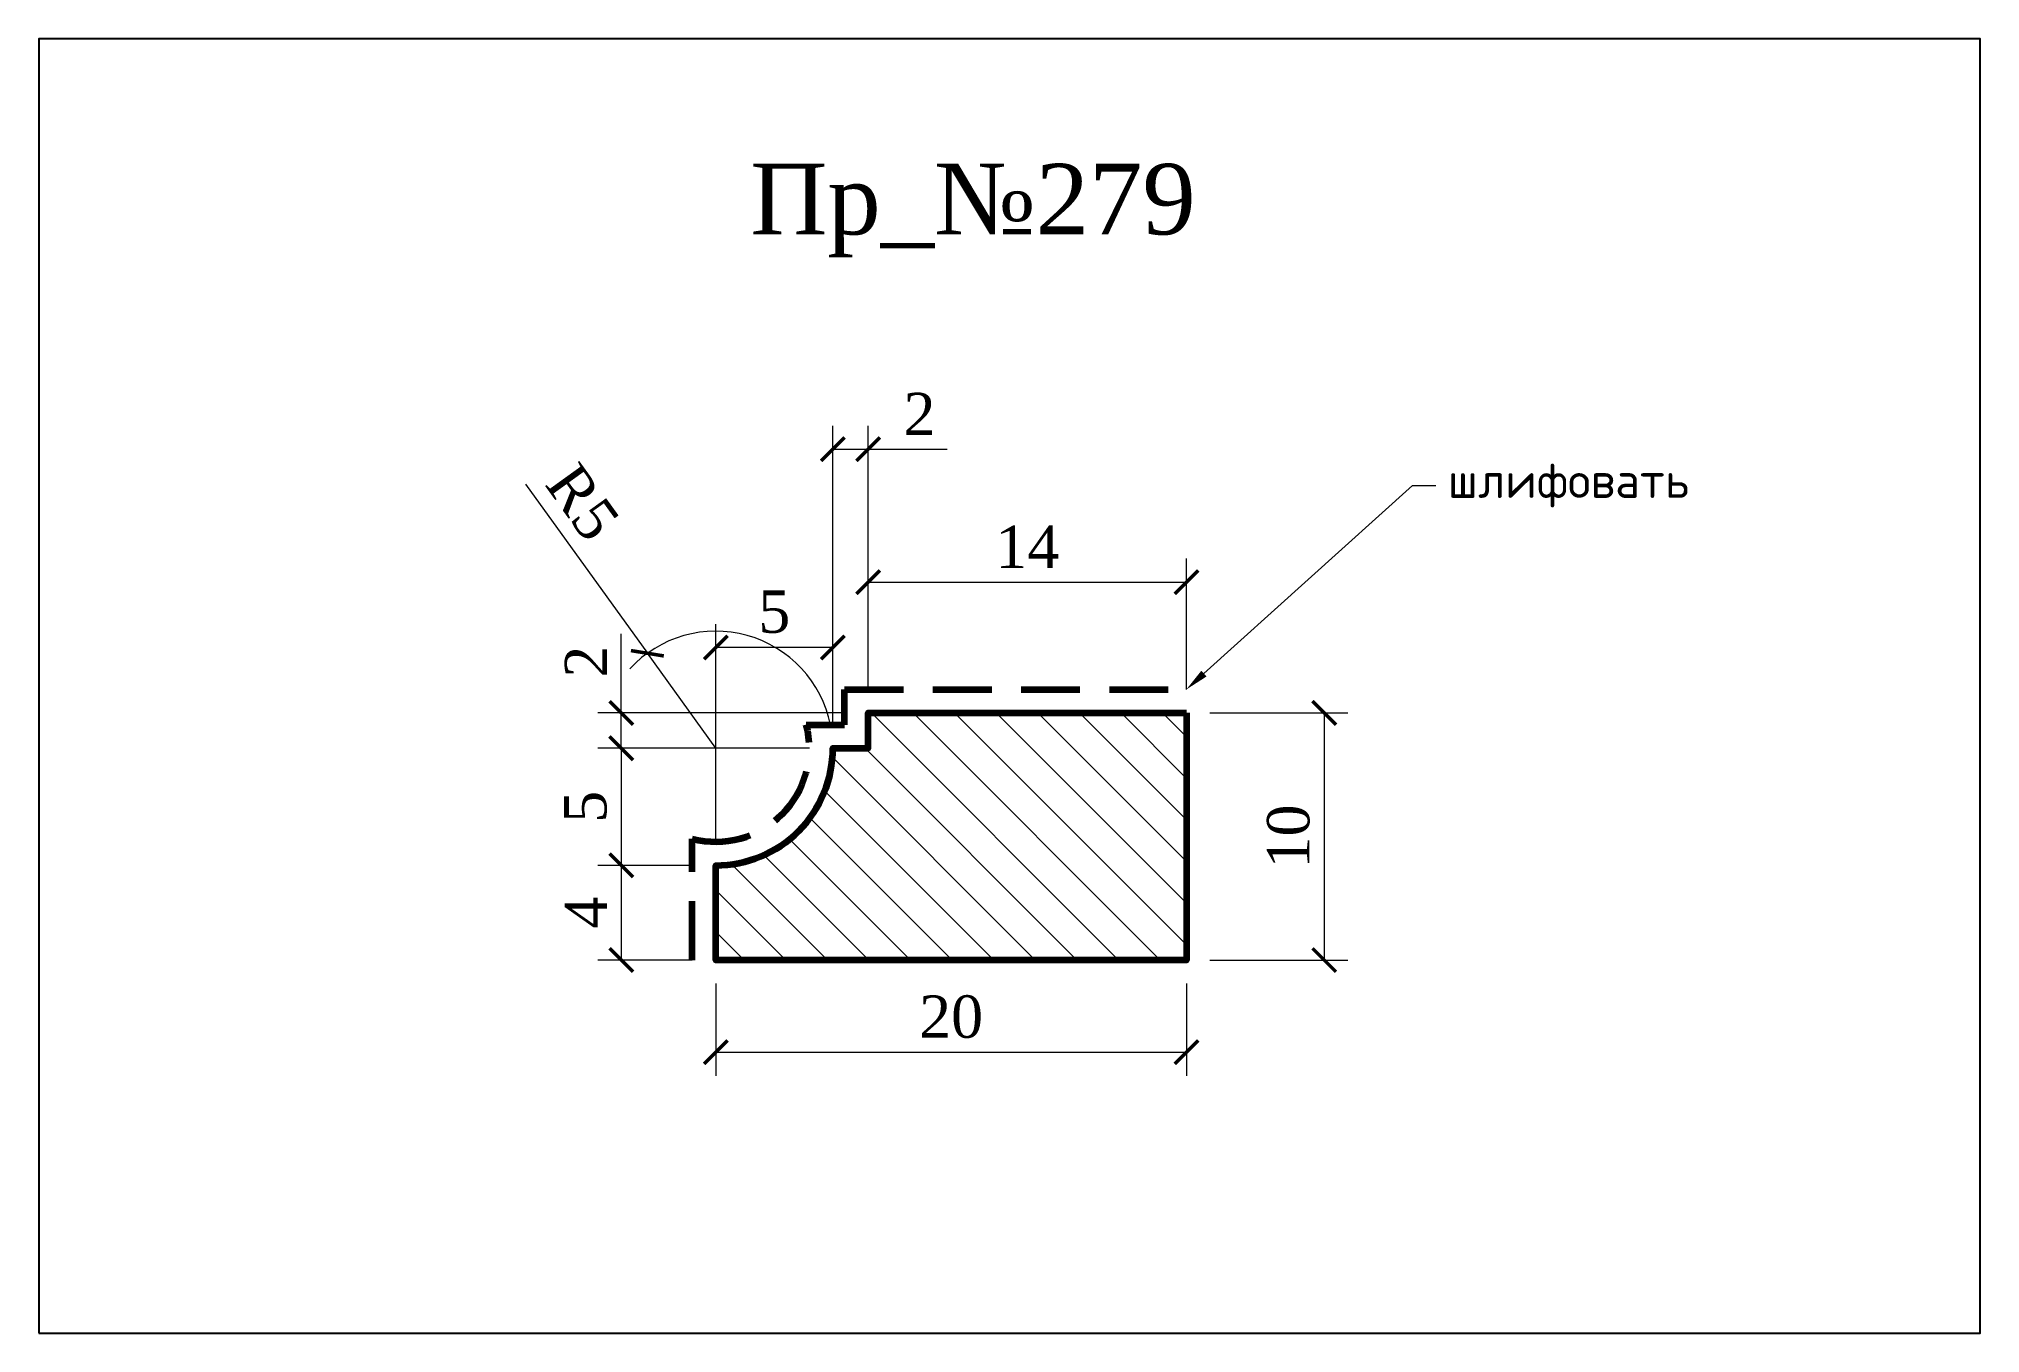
# Model space of a CAD drawing. Header units: millimetres. Extents: x 308471.9 to 308554.4, y -94465.1 to -94410.1.
import ezdxf
from ezdxf import colors
from ezdxf.entities.mleader import LeaderData, LeaderLine
from ezdxf.math import Vec2, Vec3

# ---------------------------------------------------------------- set-up
doc = ezdxf.new("R2010")
doc.units = ezdxf.units.MM
doc.header["$MEASUREMENT"] = 0
doc.linetypes.add('HIDDEN', pattern=[0.375, 0.25, -0.125])
doc.layers.add('Outside panel', color=7, linetype='Continuous', lineweight=18, true_color=0x7f5e57)
doc.layers.add('линия 50', color=1, linetype='Continuous', lineweight=140)
doc.layers.add('служебный слой РАЗМЕРЫ', color=7, linetype='Continuous', lineweight=9)
doc.layers.add('размеры в модели', color=7, linetype='Continuous')
doc.styles.add('ELECT', font='times.ttf')
doc.styles.get("Standard").update_dxf_attribs({"font": 'times.ttf'})
doc.styles.add('ЕСКД профили текст', font='isocpeur.ttf')
doc.dimstyles.new('M_1', dxfattribs={"dimtxt": 1.8, "dimasz": 1, "dimexe": 1, "dimexo": 1, "dimgap": 0.6, "dimtad": 1, "dimdec": 0, "dimdsep": 46, "dimtxsty": 'Standard', "dimblk": 'ARCHTICK', "dimcen": -5, "dimclrd": 7, "dimclre": 7, "dimclrt": 7, "dimadec": 0, "dimazin": 0, "dimtfac": 1, "dimtdec": 0, "dimtmove": 0, "dimatfit": 3, "dimfxl": 1, "dimtolj": 1, "dimtzin": 0, "dimlwd": 5, "dimlwe": 5, "dimarcsym": 0})

# ---------------------------------------------------------------- blocks, each defined once
blk = doc.blocks.new('_ArchTick')
at = {"color": 0, "linetype": 'ByBlock', "const_width": 0.15}
blk.add_lwpolyline([(-0.5, -0.5), (0.5, 0.5)], dxfattribs=at)
blk = doc.blocks.new('*D10')
at = {"layer": 'Defpoints', "color": 0, "ltscale": 1000, "transparency": 16777216}
for p in [(308520.717, -94438.73), (308520.717, -94449.23), (308526.572, -94449.23)]:
    blk.add_point(p, dxfattribs=at)
at = {"layer": 'размеры в модели', "color": 7, "lineweight": 5, "ltscale": 1000, "transparency": 16777216}
for p, q in [((308521.717, -94438.73), (308527.572, -94438.73)), ((308526.572, -94438.73), (308526.572, -94449.23)), ((308521.717, -94449.23), (308527.572, -94449.23))]:
    blk.add_line(p, q, dxfattribs=at)
for p, rotation in [((308526.572, -94438.73), 90), ((308526.572, -94449.23), 270)]:
    blk.add_blockref('_ArchTick', p, dxfattribs=dict(at, rotation=rotation))
at = {"layer": 'размеры в модели', "color": 7, "ltscale": 1000, "transparency": 16777216, "insert": (308525.057, -94443.98), "char_height": 1.8, "attachment_point": 5, "rotation": 90}
blk.add_mtext('\\A1;10', dxfattribs=at)
blk = doc.blocks.new('*D3')
at = {"layer": 'Defpoints', "color": 0, "ltscale": 1000, "transparency": 16777216}
for p in [(308497.809, -94436.194), (308500.717, -94440.23)]:
    blk.add_point(p, dxfattribs=at)
at = {"layer": 'размеры в модели', "color": 7, "lineweight": 5, "ltscale": 1000, "transparency": 16777216}
for p in [(308492.633, -94429.01), (308500.717, -94440.23)]:
    blk.add_line(p, (308497.809, -94436.194), dxfattribs=at)
blk.add_arc((308500.717, -94440.23), 4.975, 11.51602, 137.28765, dxfattribs=at)
at = {"layer": 'размеры в модели', "color": 7, "lineweight": 5, "ltscale": 1000, "transparency": 16777216, "rotation": 305.7716263247084}
blk.add_blockref('_ArchTick', (308497.809, -94436.194), dxfattribs=at)
at = {"layer": 'размеры в модели', "color": 7, "ltscale": 1000, "transparency": 16777216, "insert": (308495.055, -94429.779), "char_height": 1.8, "attachment_point": 5, "rotation": 305.77163}
blk.add_mtext('\\A1;R5', dxfattribs=at)
blk = doc.blocks.new('*D7')
at = {"layer": 'Defpoints', "color": 0, "ltscale": 1000, "transparency": 16777216}
for p in [(308500.717, -94445.206), (308496.699, -94449.23), (308500.717, -94449.23)]:
    blk.add_point(p, dxfattribs=at)
at = {"layer": 'размеры в модели', "color": 7, "lineweight": 5, "ltscale": 1000, "transparency": 16777216}
for p, q in [((308499.717, -94445.206), (308495.699, -94445.206)), ((308496.699, -94445.206), (308496.699, -94449.23)), ((308499.717, -94449.23), (308495.699, -94449.23))]:
    blk.add_line(p, q, dxfattribs=at)
for p, rotation in [((308496.699, -94445.206), 90), ((308496.699, -94449.23), 270)]:
    blk.add_blockref('_ArchTick', p, dxfattribs=dict(at, rotation=rotation))
at = {"layer": 'размеры в модели', "color": 7, "ltscale": 1000, "transparency": 16777216, "insert": (308495.199, -94447.218), "char_height": 1.8, "attachment_point": 5, "rotation": 90}
blk.add_mtext('\\A1;4', dxfattribs=at)
blk = doc.blocks.new('*D8')
at = {"layer": 'Defpoints', "color": 0, "ltscale": 1000, "transparency": 16777216}
for p in [(308505.692, -94440.23), (308496.699, -94445.206), (308500.717, -94445.206)]:
    blk.add_point(p, dxfattribs=at)
at = {"layer": 'размеры в модели', "color": 7, "lineweight": 5, "ltscale": 1000, "transparency": 16777216}
for p, q in [((308504.692, -94440.23), (308495.699, -94440.23)), ((308496.699, -94440.23), (308496.699, -94445.206)), ((308499.717, -94445.206), (308495.699, -94445.206))]:
    blk.add_line(p, q, dxfattribs=at)
for p, rotation in [((308496.699, -94440.23), 90), ((308496.699, -94445.206), 270)]:
    blk.add_blockref('_ArchTick', p, dxfattribs=dict(at, rotation=rotation))
at = {"layer": 'размеры в модели', "color": 7, "ltscale": 1000, "transparency": 16777216, "insert": (308495.184, -94442.718), "char_height": 1.8, "attachment_point": 5, "rotation": 90}
blk.add_mtext('\\A1;5', dxfattribs=at)
blk = doc.blocks.new('*D4')
at = {"layer": 'Defpoints', "color": 0, "ltscale": 1000, "transparency": 16777216}
for p in [(308496.699, -94438.73), (308507.192, -94438.73), (308505.692, -94440.23)]:
    blk.add_point(p, dxfattribs=at)
at = {"layer": 'размеры в модели', "color": 7, "lineweight": 5, "ltscale": 1000, "transparency": 16777216}
for p, q in [((308496.699, -94438.73), (308496.699, -94435.369)), ((308506.192, -94438.73), (308495.699, -94438.73)), ((308496.699, -94440.23), (308496.699, -94438.73)), ((308504.692, -94440.23), (308495.699, -94440.23))]:
    blk.add_line(p, q, dxfattribs=at)
for p, rotation in [((308496.699, -94438.73), 90), ((308496.699, -94440.23), 270)]:
    blk.add_blockref('_ArchTick', p, dxfattribs=dict(at, rotation=rotation))
at = {"layer": 'размеры в модели', "color": 7, "ltscale": 1000, "transparency": 16777216, "insert": (308495.199, -94436.55), "char_height": 1.8, "attachment_point": 5, "rotation": 90}
blk.add_mtext('\\A1;2', dxfattribs=at)
blk = doc.blocks.new('*D5')
at = {"layer": 'Defpoints', "color": 0, "ltscale": 1000, "transparency": 16777216}
for p in [(308500.717, -94435.952), (308505.692, -94440.23), (308500.717, -94445.206)]:
    blk.add_point(p, dxfattribs=at)
at = {"layer": 'размеры в модели', "color": 7, "lineweight": 5, "ltscale": 1000, "transparency": 16777216}
for p, q in [((308500.717, -94444.206), (308500.717, -94434.952)), ((308505.692, -94439.23), (308505.692, -94434.952)), ((308505.692, -94435.952), (308500.717, -94435.952))]:
    blk.add_line(p, q, dxfattribs=at)
at = {"layer": 'размеры в модели', "color": 7, "lineweight": 5, "ltscale": 1000, "transparency": 16777216, "rotation": 180}
blk.add_blockref('_ArchTick', (308500.717, -94435.952), dxfattribs=at)
at = {"layer": 'размеры в модели', "color": 7, "lineweight": 5, "ltscale": 1000, "transparency": 16777216}
blk.add_blockref('_ArchTick', (308505.692, -94435.952), dxfattribs=at)
at = {"layer": 'размеры в модели', "color": 7, "ltscale": 1000, "transparency": 16777216, "insert": (308503.205, -94434.436), "char_height": 1.8, "attachment_point": 5}
blk.add_mtext('\\A1;5', dxfattribs=at)
blk = doc.blocks.new('*D6')
at = {"layer": 'Defpoints', "color": 0, "ltscale": 1000, "transparency": 16777216}
for p in [(308507.192, -94427.525), (308507.192, -94438.73), (308505.692, -94440.23)]:
    blk.add_point(p, dxfattribs=at)
at = {"layer": 'размеры в модели', "color": 7, "lineweight": 5, "ltscale": 1000, "transparency": 16777216}
for p, q in [((308505.692, -94439.23), (308505.692, -94426.525)), ((308507.192, -94437.73), (308507.192, -94426.525)), ((308505.692, -94427.525), (308507.192, -94427.525)), ((308507.192, -94427.525), (308510.554, -94427.525))]:
    blk.add_line(p, q, dxfattribs=at)
at = {"layer": 'размеры в модели', "color": 7, "lineweight": 5, "ltscale": 1000, "transparency": 16777216, "rotation": 180}
blk.add_blockref('_ArchTick', (308505.692, -94427.525), dxfattribs=at)
at = {"layer": 'размеры в модели', "color": 7, "lineweight": 5, "ltscale": 1000, "transparency": 16777216}
blk.add_blockref('_ArchTick', (308507.192, -94427.525), dxfattribs=at)
at = {"layer": 'размеры в модели', "color": 7, "ltscale": 1000, "transparency": 16777216, "insert": (308509.373, -94426.025), "char_height": 1.8, "attachment_point": 5}
blk.add_mtext('\\A1;2', dxfattribs=at)

msp = doc.modelspace()

# ---------------------------------------------------------------- hatches: boundary and pattern name
at = {"layer": 'Outside panel', "ltscale": 1000}
h = msp.add_hatch(dxfattribs=at)
h.set_pattern_fill('ANSI31', color=256, scale=10, angle=90)
h.set_pattern_definition([(135, (-1363.9097, 1200.3674), (-0.8838834765, -0.8838834765), [])])
h.paths.add_polyline_path([(308507.192, -94438.73), (308507.192, -94440.23), (308505.692, -94440.23, -0.414214), (308500.717, -94445.206), (308500.717, -94449.23), (308520.717, -94449.23), (308520.717, -94438.73)])

# ---------------------------------------------------------------- linework, layer by layer
at = {"color": 6, "ltscale": 1000}
msp.add_lwpolyline([(308471.948, -94465.085), (308554.448, -94465.085), (308554.448, -94410.085), (308471.948, -94410.085)], close=True, dxfattribs=at)
at = {"layer": 'линия 50', "color": 1, "linetype": 'HIDDEN', "ltscale": 10, "true_color": 0xff0909}
msp.add_lwpolyline([(308499.717, -94449.23), (308499.717, -94444.078, 0.572351), (308504.564, -94439.23), (308506.192, -94439.23), (308506.192, -94437.73), (308520.717, -94437.73)], format="xyb", dxfattribs=at)
at = {"layer": 'линия 50', "color": 7}
msp.add_lwpolyline([(308520.717, -94438.73), (308520.717, -94449.23), (308500.717, -94449.23), (308500.717, -94445.206, 0.414214), (308505.692, -94440.23), (308507.192, -94440.23), (308507.192, -94438.73)], format="xyb", close=True, dxfattribs=at)

# ---------------------------------------------------------------- texts
at = {"color": 7, "ltscale": 1000, "style": 'ELECT'}
msp.add_text('Пр_№279', height=3, dxfattribs=at).set_placement((308502.188, -94418.394, 6217.217))

# ---------------------------------------------------------------- dimensions: what is measured, and where the dimension line sits
at = {"layer": 'размеры в модели', "color": 5, "ltscale": 1000}
for base, p1, p2, picture, middle in [((308507.192163926, -94427.524763685), (308505.692163926, -94440.230364614), (308507.192163926, -94438.730364614), '*D6', (308509.372913746, -94426.024763685)), ((308500.717, -94435.952), (308505.692, -94440.23), (308500.717, -94445.206), '*D5', (308503.205, -94434.436))]:
    dim = msp.add_linear_dim(base=base, p1=p1, p2=p2, dimstyle='M_1', dxfattribs=at)
    dim.commit()
    dim.dimension.update_dxf_attribs({"geometry": picture, "text_midpoint": middle})
dim = msp.add_radius_dim(center=(308500.717, -94440.23), mpoint=(308497.809, -94436.194), dimstyle='M_1', dxfattribs=at)
dim.commit()
dim.dimension.update_dxf_attribs({"geometry": '*D3', "text_midpoint": (308493.825, -94430.665), "dimtype": 132})
for base, p1, p2 in [((308520.717, -94433.17), (308507.192, -94438.73), (308520.717, -94438.73)), ((308520.717, -94453.147), (308500.717, -94449.23), (308520.717, -94449.23))]:
    msp.add_linear_dim(base=base, p1=p1, p2=p2, dimstyle='M_1', dxfattribs=at).render()
for base, p1, p2, picture, middle in [((308496.699499512, -94438.730364614), (308505.692163926, -94440.230364614), (308507.192163926, -94438.730364614), '*D4', (308495.199499512, -94436.549614794)), ((308526.5725, -94449.2303), (308520.7169, -94438.7304), (308520.7169, -94449.2303), '*D10', (308525.0569, -94443.9803)), ((308496.699, -94445.206), (308505.692, -94440.23), (308500.717, -94445.206), '*D8', (308495.184, -94442.718)), ((308496.699, -94449.23), (308500.717, -94445.206), (308500.717, -94449.23), '*D7', (308495.199, -94447.218))]:
    dim = msp.add_linear_dim(base=base, p1=p1, p2=p2, angle=90, dimstyle='M_1', dxfattribs=at)
    dim.commit()
    dim.dimension.update_dxf_attribs({"geometry": picture, "text_midpoint": middle})

# ---------------------------------------------------------------- leaders
at = {"layer": 'служебный слой РАЗМЕРЫ'}
ml = msp.add_multileader_mtext('Standard', dxfattribs=at)
ml.set_content('\\A1;шлифовать', color=256, style='ЕСКД профили текст')
ml.set_leader_properties(color=256, linetype='ByLayer', lineweight=-1)
ml.build(insert=Vec2(0, 0))
ml.multileader.update_dxf_attribs({"dogleg_length": 1, "arrow_head_size": 1})
ctx = ml.context
ctx.base_point, ctx.char_height, ctx.arrow_head_size, ctx.landing_gap_size, ctx.plane_origin = Vec3(308531.317, -94429.068), 1.5, 1, 0.5, Vec3(308544.793, -94402.899)
notes = []
notes.append((ctx, [(1, (1, 1, 0), (308530.317, -94429.068), (1, 0), 1, [(0, [(308520.717, -94437.73)], 0, [])])]))
ctx.mtext.insert, ctx.mtext.flow_direction = Vec3(308531.817, -94428.093), 5
for ctx, leaders in notes:
    for number, flags, end, landing, length, lines in leaders:
        leader = LeaderData()
        leader.index, (leader.has_last_leader_line, leader.has_dogleg_vector, leader.attachment_direction) = number, flags
        leader.last_leader_point, leader.dogleg_vector, leader.dogleg_length = Vec3(end), Vec3(landing), length
        for number, points, colour, breaks in lines:
            line = LeaderLine()
            line.index, line.vertices, line.color, line.breaks = number, Vec3.list(points), colors.encode_raw_color(colour), breaks
            leader.lines.append(line)
        ctx.leaders.append(leader)

doc.saveas('drawing.dxf')
